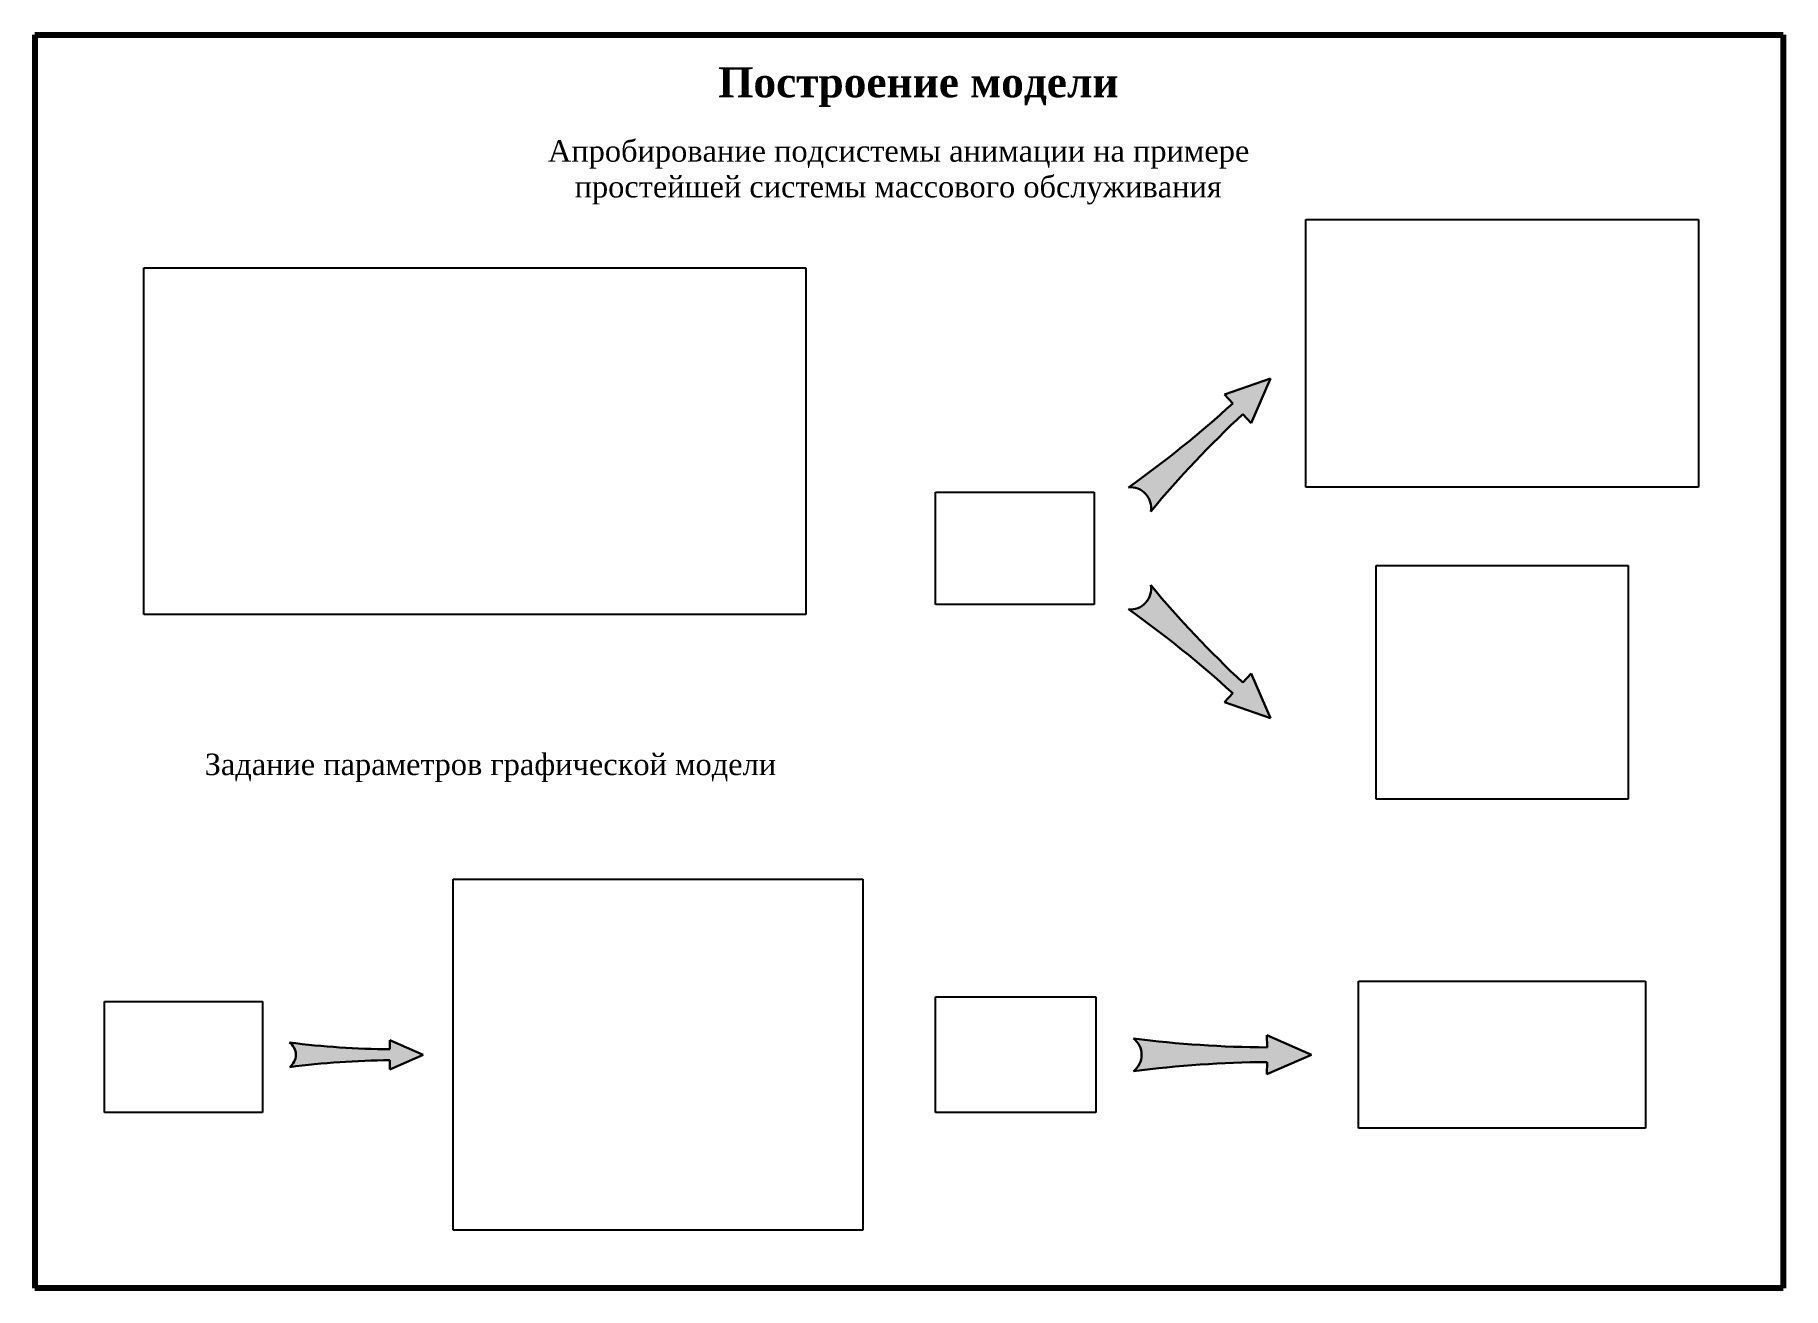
# Paper-space layout 'ISO A1 Title Block' of a CAD drawing. Header units: millimetres. Extents: x 20 to 835, y 5 to 589.
import ezdxf

# ---------------------------------------------------------------- set-up
doc = ezdxf.new("R2010")
doc.units = ezdxf.units.MM
doc.styles.add('ISO Proportional', font='isocpeui.ttf', dxfattribs={"height": 5})
picture_1 = doc.add_image_def('image1.jpg', size_in_pixel=(791, 414))
picture_2 = doc.add_image_def('image2.jpg', size_in_pixel=(116, 82))
picture_3 = doc.add_image_def('image3.jpg', size_in_pixel=(510, 348))
picture_4 = doc.add_image_def('image4.jpg', size_in_pixel=(290, 269))
picture_5 = doc.add_image_def('image5.jpg', size_in_pixel=(118, 83))
picture_6 = doc.add_image_def('image6.jpg', size_in_pixel=(530, 454))
picture_7 = doc.add_image_def('image7.jpg', size_in_pixel=(115, 83))
picture_8 = doc.add_image_def('image8.jpg', size_in_pixel=(359, 184))

psp = doc.layouts.new('ISO A1 Title Block')

# ---------------------------------------------------------------- hatches: boundary and pattern name
h = psp.add_hatch(color=256)
h.set_gradient(color1=(214, 214, 214), color2=(214, 214, 214), tint=1)
edge = h.paths.add_edge_path()
edge.add_arc((187.32, 494.23), 377.93, 262.61559, 269.71903)
edge.add_line((185.47, 116.31), (185.42, 120.58))
edge.add_line((185.42, 120.58), (201.05, 113.75))
edge.add_line((201.05, 113.75), (185.43, 106.89))
edge.add_line((185.43, 106.89), (185.47, 111.17))
edge.add_arc((187.9, -266.75), 377.93, 90.3681, 97.47153)
edge.add_arc((134.45, 113.7), 7.17, 306.91346, 413.17367)
edge = h.paths.add_edge_path()
edge.add_arc((526.4, 113.68), 9.55, 306.91346, 413.17367)
edge.add_arc((596.89, 621.06), 503.91, 262.61559, 269.71903)
edge.add_line((594.42, 117.16), (594.36, 122.86))
edge.add_line((594.36, 122.86), (615.2, 113.75))
edge.add_line((615.2, 113.75), (594.37, 104.61))
edge.add_line((594.37, 104.61), (594.43, 110.31))
edge.add_arc((597.67, -393.58), 503.91, 90.3681, 97.47153)
edge = h.paths.add_edge_path()
edge.add_arc((530.82, 330.82), 9.55, 264.16707, 370.42727)
edge.add_arc((926.97, 655.57), 503.91, 219.8692, 226.97264)
edge.add_line((583.13, 287.2), (586.96, 291.43))
edge.add_line((586.96, 291.43), (596.08, 270.59))
edge.add_line((596.08, 270.59), (574.58, 278.02))
edge.add_line((574.58, 278.02), (578.49, 282.17))
edge.add_arc((238.84, -90.07), 503.91, 47.62171, 54.72514)
edge = h.paths.add_edge_path()
edge.add_arc((530.82, 368.67), 9.55, 349.57273, 455.83293)
edge.add_arc((238.84, 789.56), 503.91, 305.27486, 312.37829)
edge.add_line((578.49, 417.32), (574.58, 421.47))
edge.add_line((574.58, 421.47), (596.08, 428.9))
edge.add_line((596.08, 428.9), (586.96, 408.06))
edge.add_line((586.96, 408.06), (583.13, 412.29))
edge.add_arc((926.97, 43.92), 503.91, 133.02736, 140.1308)

# ---------------------------------------------------------------- linework, layer by layer
at = {"lineweight": 100}
for p, q in [((20, 589), (20, 5)), ((20, 589), (835, 589)), ((835, 589), (835, 5)), ((835, 5), (20, 5))]:
    psp.add_line(p, q, dxfattribs=at)
at = {"lineweight": 30}
for p, q in [((596.08, 428.9), (574.58, 421.47)), ((596.08, 428.9), (586.96, 408.06)), ((574.58, 421.47), (578.49, 417.32)), ((586.96, 408.06), (583.13, 412.29)), ((586.96, 291.43), (583.13, 287.2)), ((596.08, 270.59), (586.96, 291.43)), ((574.58, 278.02), (578.49, 282.17)), ((596.08, 270.59), (574.58, 278.02)), ((615.2, 113.75), (594.36, 122.86)), ((594.36, 122.86), (594.42, 117.16)), ((201.05, 113.75), (185.42, 120.58)), ((185.42, 120.58), (185.47, 116.31)), ((201.05, 113.75), (185.43, 106.89)), ((185.43, 106.89), (185.47, 111.17)), ((615.2, 113.75), (594.37, 104.61)), ((594.37, 104.61), (594.43, 110.31))]:
    psp.add_line(p, q, dxfattribs=at)
for centre, radius, start, end in [((238.84, 789.56), 503.91, 305.27486, 312.37829), ((926.97, 43.92), 503.91, 133.02736, 140.1308), ((530.82, 368.67), 9.55, 349.57273, 95.83293), ((530.82, 330.82), 9.55, 264.16707, 10.42727), ((926.97, 655.57), 503.91, 219.8692, 226.97264), ((238.84, -90.07), 503.91, 47.62171, 54.72514), ((187.32, 494.23), 377.93, 262.61559, 269.71903), ((134.45, 113.7), 7.17, 306.91346, 53.17367), ((596.89, 621.06), 503.91, 262.61559, 269.71903), ((526.4, 113.68), 9.55, 306.91346, 53.17367), ((187.9, -266.75), 377.93, 90.3681, 97.47153), ((597.67, -393.58), 503.91, 90.3681, 97.47153)]:
    psp.add_arc(centre, radius, start, end, dxfattribs=at)

# ---------------------------------------------------------------- texts
at = {"attachment_point": 1, "style": 'ISO Proportional'}
for s, width, insert, char_height in [('{\\fTimes New Roman|b1|i0|c204|p18;Построение модели}', 212.6332, (338.52, 573.96), 14), ('\\pi14.738;{\\fTimes New Roman|b0|i0|c204|p18;Апробирование подсистемы анимации на примере \\P\\pi27.182;простейшей системы массового обслуживания}', 348.6172, (244.43, 539.95), 10), ('\\pi3.3473;{\\fTimes New Roman|b0|i0|c204|p18;Задание параметров графической модели}', 266.5, (95.77, 254.06), 10)]:
    psp.add_mtext_dynamic_manual_height_columns(s, width=width, gutter_width=25, heights=[0], dxfattribs=dict(at, insert=insert, char_height=char_height))

# ---------------------------------------------------------------- pictures from other files: only their frames are drawn
image = psp.add_image(picture_3, insert=(612.53, 378.2), size_in_units=(183, 124.87))
image.dxf.flags = 7
image = psp.add_image(picture_1, insert=(70.69, 318.83), size_in_units=(308.7, 161.57))
image.dxf.flags = 7
image = psp.add_image(picture_2, insert=(439.91, 323.63), size_in_units=(73.88, 52.23))
image.dxf.flags = 7
image = psp.add_image(picture_4, insert=(645.33, 232.8), size_in_units=(117.39, 108.89))
image.dxf.flags = 7
image = psp.add_image(picture_6, insert=(214.94, 31.96), size_in_units=(190.97, 163.58))
image.dxf.flags = 7
image = psp.add_image(picture_8, insert=(637.13, 79.46), size_in_units=(133.79, 68.57))
image.dxf.flags = 7
image = psp.add_image(picture_5, insert=(52.41, 86.77), size_in_units=(73.7, 51.84))
image.dxf.flags = 7
image = psp.add_image(picture_7, insert=(439.91, 86.77), size_in_units=(74.77, 53.96))
image.dxf.flags = 7

doc.saveas('drawing.dxf')
